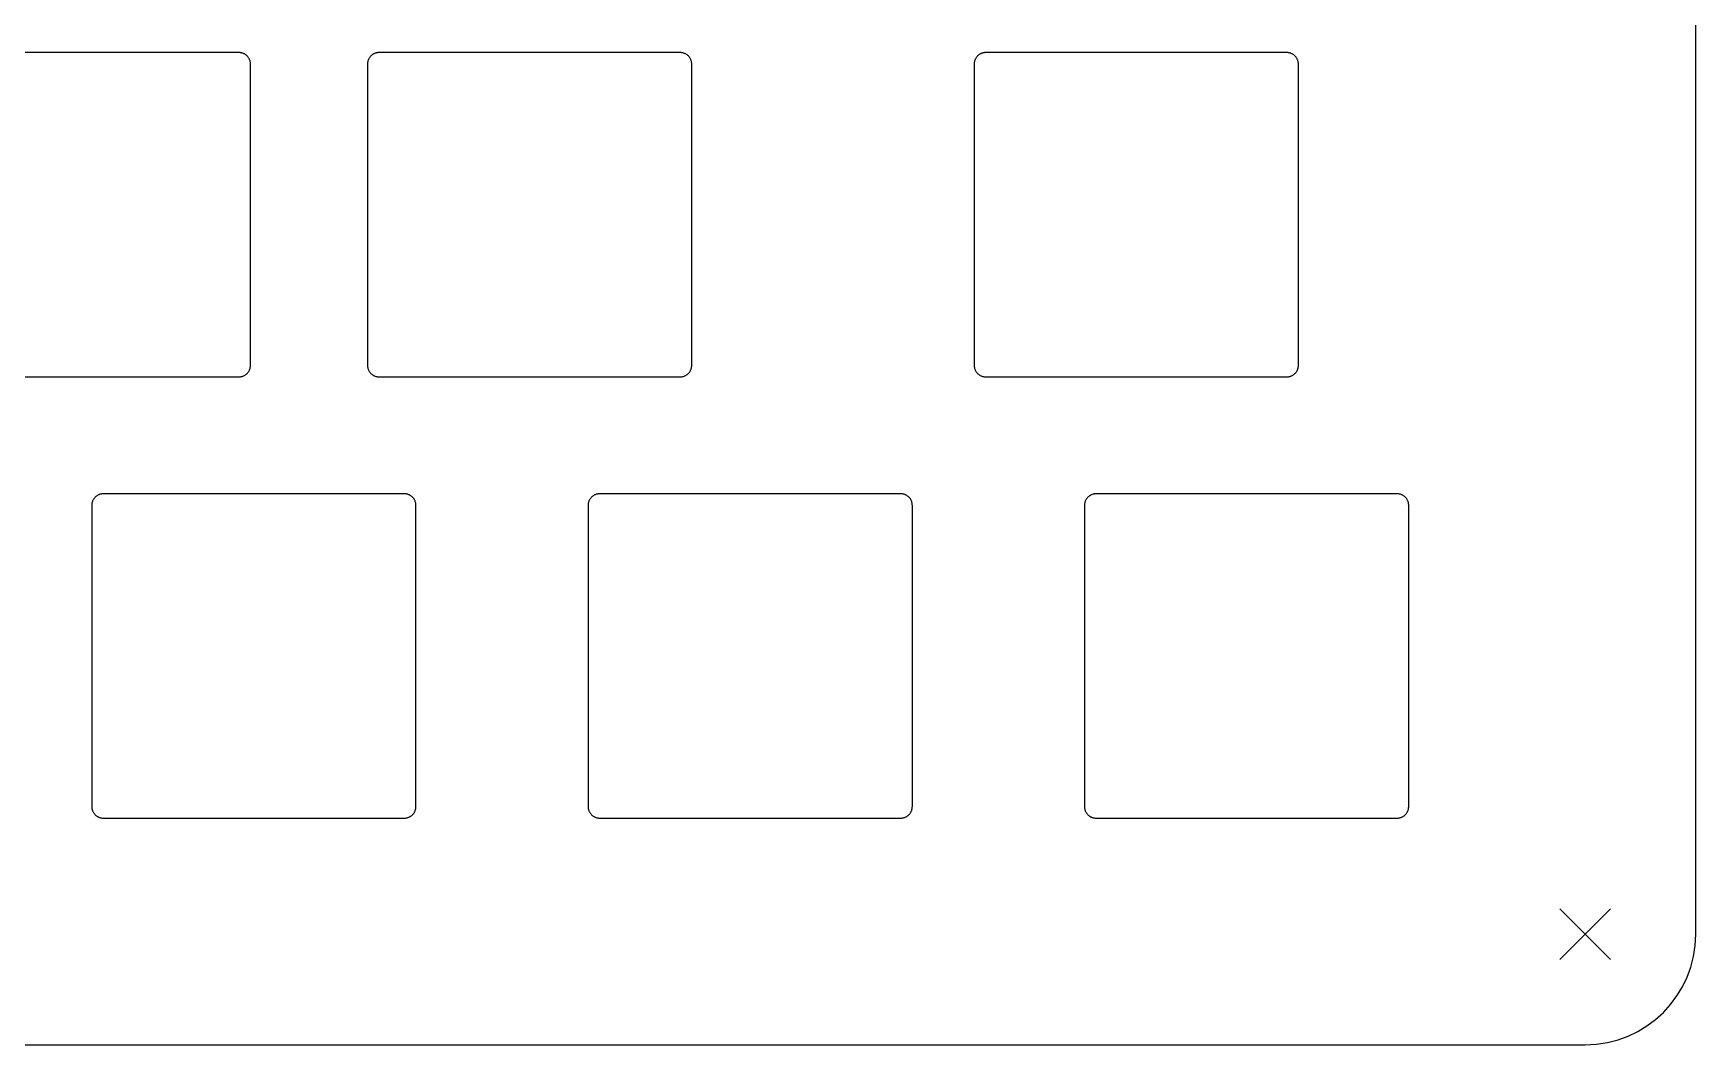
# Model space of a CAD drawing. Extents: x 17 to 282, y -159 to -67.
# Drawn here: x 210.1 to 281.9, y -150.4 to -106.7 of the extents above; entities that cross this region are included whole.
import ezdxf

# ---------------------------------------------------------------- set-up
doc = ezdxf.new("R2010")
doc.units = 0
doc.layers.add('BLACK', color=7, linetype='CONTINUOUS')

msp = doc.modelspace()

# ---------------------------------------------------------------- linework, layer by layer
at = {"layer": 'BLACK', "linetype": 'CONTINUOUS'}
for p, q in [((281.85, -145.637), (281.85, -71.625)), ((218.95, -107.575), (205.95, -107.575)), ((218.975, -107.576), (218.95, -107.575)), ((218.999, -107.577), (218.975, -107.576)), ((219.024, -107.58), (218.999, -107.577)), ((219.048, -107.585), (219.024, -107.58)), ((219.072, -107.59), (219.048, -107.585)), ((219.095, -107.597), (219.072, -107.59)), ((219.119, -107.604), (219.095, -107.597)), ((219.141, -107.613), (219.119, -107.604)), ((219.164, -107.623), (219.141, -107.613)), ((219.185, -107.634), (219.164, -107.623)), ((219.207, -107.646), (219.185, -107.634)), ((219.227, -107.659), (219.207, -107.646)), ((219.247, -107.673), (219.227, -107.659)), ((224.723, -107.659), (224.703, -107.673)), ((224.743, -107.646), (224.723, -107.659)), ((224.765, -107.634), (224.743, -107.646)), ((224.786, -107.623), (224.765, -107.634)), ((224.809, -107.613), (224.786, -107.623)), ((224.831, -107.604), (224.809, -107.613)), ((224.855, -107.597), (224.831, -107.604)), ((224.878, -107.59), (224.855, -107.597)), ((224.902, -107.585), (224.878, -107.59)), ((224.926, -107.58), (224.902, -107.585)), ((224.951, -107.577), (224.926, -107.58)), ((224.975, -107.576), (224.951, -107.577)), ((225, -107.575), (224.975, -107.576)), ((238, -107.575), (225, -107.575)), ((238.025, -107.576), (238, -107.575)), ((238.049, -107.577), (238.025, -107.576)), ((238.074, -107.58), (238.049, -107.577)), ((238.098, -107.585), (238.074, -107.58)), ((238.122, -107.59), (238.098, -107.585)), ((238.145, -107.597), (238.122, -107.59)), ((238.169, -107.604), (238.145, -107.597)), ((238.191, -107.613), (238.169, -107.604)), ((238.214, -107.623), (238.191, -107.613)), ((238.235, -107.634), (238.214, -107.623)), ((238.257, -107.646), (238.235, -107.634)), ((238.277, -107.659), (238.257, -107.646)), ((238.297, -107.673), (238.277, -107.659)), ((250.916, -107.659), (250.896, -107.673)), ((250.937, -107.646), (250.916, -107.659)), ((250.958, -107.634), (250.937, -107.646)), ((250.98, -107.623), (250.958, -107.634)), ((251.002, -107.613), (250.98, -107.623)), ((251.025, -107.604), (251.002, -107.613)), ((251.048, -107.597), (251.025, -107.604)), ((251.072, -107.59), (251.048, -107.597)), ((251.096, -107.585), (251.072, -107.59)), ((251.12, -107.58), (251.096, -107.585)), ((251.144, -107.577), (251.12, -107.58)), ((251.169, -107.576), (251.144, -107.577)), ((251.194, -107.575), (251.169, -107.576)), ((264.194, -107.575), (251.194, -107.575)), ((264.219, -107.576), (264.194, -107.575)), ((264.243, -107.577), (264.219, -107.576)), ((264.268, -107.58), (264.243, -107.577)), ((264.292, -107.585), (264.268, -107.58)), ((264.316, -107.59), (264.292, -107.585)), ((264.339, -107.597), (264.316, -107.59)), ((264.362, -107.604), (264.339, -107.597)), ((264.385, -107.613), (264.362, -107.604)), ((264.407, -107.623), (264.385, -107.613)), ((264.429, -107.634), (264.407, -107.623)), ((264.45, -107.646), (264.429, -107.634)), ((264.471, -107.659), (264.45, -107.646)), ((264.491, -107.673), (264.471, -107.659)), ((219.267, -107.688), (219.247, -107.673)), ((219.286, -107.704), (219.267, -107.688)), ((219.304, -107.721), (219.286, -107.704)), ((219.321, -107.739), (219.304, -107.721)), ((219.337, -107.758), (219.321, -107.739)), ((219.352, -107.778), (219.337, -107.758)), ((219.366, -107.798), (219.352, -107.778)), ((219.379, -107.818), (219.366, -107.798)), ((219.391, -107.84), (219.379, -107.818)), ((219.402, -107.861), (219.391, -107.84)), ((219.412, -107.884), (219.402, -107.861)), ((219.421, -107.906), (219.412, -107.884)), ((219.428, -107.93), (219.421, -107.906)), ((219.435, -107.953), (219.428, -107.93)), ((219.44, -107.977), (219.435, -107.953)), ((219.445, -108.001), (219.44, -107.977)), ((219.448, -108.026), (219.445, -108.001)), ((219.449, -108.05), (219.448, -108.026)), ((219.45, -108.075), (219.449, -108.05)), ((219.45, -121.075), (219.45, -108.075)), ((224.501, -108.05), (224.5, -108.075)), ((224.5, -108.075), (224.5, -121.075)), ((224.502, -108.026), (224.501, -108.05)), ((224.505, -108.001), (224.502, -108.026)), ((224.51, -107.977), (224.505, -108.001)), ((224.515, -107.953), (224.51, -107.977)), ((224.522, -107.93), (224.515, -107.953)), ((224.529, -107.906), (224.522, -107.93)), ((224.538, -107.884), (224.529, -107.906)), ((224.548, -107.861), (224.538, -107.884)), ((224.559, -107.84), (224.548, -107.861)), ((224.571, -107.818), (224.559, -107.84)), ((224.584, -107.798), (224.571, -107.818)), ((224.598, -107.778), (224.584, -107.798)), ((224.613, -107.758), (224.598, -107.778)), ((224.629, -107.739), (224.613, -107.758)), ((224.646, -107.721), (224.629, -107.739)), ((224.664, -107.704), (224.646, -107.721)), ((224.683, -107.688), (224.664, -107.704)), ((224.703, -107.673), (224.683, -107.688)), ((238.317, -107.688), (238.297, -107.673)), ((238.336, -107.704), (238.317, -107.688)), ((238.354, -107.721), (238.336, -107.704)), ((238.371, -107.739), (238.354, -107.721)), ((238.387, -107.758), (238.371, -107.739)), ((238.402, -107.778), (238.387, -107.758)), ((238.416, -107.798), (238.402, -107.778)), ((238.429, -107.818), (238.416, -107.798)), ((238.441, -107.84), (238.429, -107.818)), ((238.452, -107.861), (238.441, -107.84)), ((238.462, -107.884), (238.452, -107.861)), ((238.471, -107.906), (238.462, -107.884)), ((238.478, -107.93), (238.471, -107.906)), ((238.485, -107.953), (238.478, -107.93)), ((238.49, -107.977), (238.485, -107.953)), ((238.495, -108.001), (238.49, -107.977)), ((238.498, -108.026), (238.495, -108.001)), ((238.499, -108.05), (238.498, -108.026)), ((238.5, -108.075), (238.499, -108.05)), ((238.5, -121.075), (238.5, -108.075)), ((250.696, -108.026), (250.694, -108.05)), ((250.694, -108.05), (250.694, -108.075)), ((250.694, -108.075), (250.694, -121.075)), ((250.699, -108.001), (250.696, -108.026)), ((250.703, -107.977), (250.699, -108.001)), ((250.709, -107.953), (250.703, -107.977)), ((250.715, -107.93), (250.709, -107.953)), ((250.723, -107.906), (250.715, -107.93)), ((250.732, -107.884), (250.723, -107.906)), ((250.742, -107.861), (250.732, -107.884)), ((250.753, -107.84), (250.742, -107.861)), ((250.765, -107.818), (250.753, -107.84)), ((250.778, -107.798), (250.765, -107.818)), ((250.792, -107.778), (250.778, -107.798)), ((250.807, -107.758), (250.792, -107.778)), ((250.823, -107.739), (250.807, -107.758)), ((250.84, -107.721), (250.823, -107.739)), ((250.858, -107.704), (250.84, -107.721)), ((250.877, -107.688), (250.858, -107.704)), ((250.896, -107.673), (250.877, -107.688)), ((264.511, -107.688), (264.491, -107.673)), ((264.529, -107.704), (264.511, -107.688)), ((264.547, -107.721), (264.529, -107.704)), ((264.564, -107.739), (264.547, -107.721)), ((264.581, -107.758), (264.564, -107.739)), ((264.596, -107.778), (264.581, -107.758)), ((264.61, -107.798), (264.596, -107.778)), ((264.623, -107.818), (264.61, -107.798)), ((264.635, -107.84), (264.623, -107.818)), ((264.646, -107.861), (264.635, -107.84)), ((264.656, -107.884), (264.646, -107.861)), ((264.664, -107.906), (264.656, -107.884)), ((264.672, -107.93), (264.664, -107.906)), ((264.679, -107.953), (264.672, -107.93)), ((264.684, -107.977), (264.679, -107.953)), ((264.688, -108.001), (264.684, -107.977)), ((264.691, -108.026), (264.688, -108.001)), ((264.693, -108.05), (264.691, -108.026)), ((264.694, -108.075), (264.693, -108.05)), ((264.694, -121.075), (264.694, -108.075)), ((219.391, -121.31), (219.402, -121.289)), ((219.402, -121.289), (219.412, -121.266)), ((219.412, -121.266), (219.421, -121.244)), ((219.421, -121.244), (219.428, -121.22)), ((219.428, -121.22), (219.435, -121.197)), ((219.435, -121.197), (219.44, -121.173)), ((219.44, -121.173), (219.445, -121.149)), ((219.445, -121.149), (219.448, -121.124)), ((219.448, -121.124), (219.449, -121.1)), ((219.449, -121.1), (219.45, -121.075)), ((224.5, -121.075), (224.501, -121.1)), ((224.501, -121.1), (224.502, -121.124)), ((224.502, -121.124), (224.505, -121.149)), ((224.505, -121.149), (224.51, -121.173)), ((224.51, -121.173), (224.515, -121.197)), ((224.515, -121.197), (224.522, -121.22)), ((224.522, -121.22), (224.529, -121.244)), ((224.529, -121.244), (224.538, -121.266)), ((224.538, -121.266), (224.548, -121.289)), ((224.548, -121.289), (224.559, -121.31)), ((238.441, -121.31), (238.452, -121.289)), ((238.452, -121.289), (238.462, -121.266)), ((238.462, -121.266), (238.471, -121.244)), ((238.471, -121.244), (238.478, -121.22)), ((238.478, -121.22), (238.485, -121.197)), ((238.485, -121.197), (238.49, -121.173)), ((238.49, -121.173), (238.495, -121.149)), ((238.495, -121.149), (238.498, -121.124)), ((238.498, -121.124), (238.499, -121.1)), ((238.499, -121.1), (238.5, -121.075)), ((250.694, -121.075), (250.694, -121.1)), ((250.694, -121.1), (250.696, -121.124)), ((250.696, -121.124), (250.699, -121.149)), ((250.699, -121.149), (250.703, -121.173)), ((250.703, -121.173), (250.709, -121.197)), ((250.709, -121.197), (250.715, -121.22)), ((250.715, -121.22), (250.723, -121.244)), ((250.723, -121.244), (250.732, -121.266)), ((250.732, -121.266), (250.742, -121.289)), ((250.742, -121.289), (250.753, -121.31)), ((264.635, -121.31), (264.646, -121.289)), ((264.646, -121.289), (264.656, -121.266)), ((264.656, -121.266), (264.664, -121.244)), ((264.664, -121.244), (264.672, -121.22)), ((264.672, -121.22), (264.679, -121.197)), ((264.679, -121.197), (264.684, -121.173)), ((264.684, -121.173), (264.688, -121.149)), ((264.688, -121.149), (264.691, -121.124)), ((264.691, -121.124), (264.693, -121.1)), ((264.693, -121.1), (264.694, -121.075)), ((205.95, -121.575), (218.95, -121.575)), ((218.95, -121.575), (218.975, -121.574)), ((218.975, -121.574), (218.999, -121.573)), ((218.999, -121.573), (219.024, -121.57)), ((219.024, -121.57), (219.048, -121.565)), ((219.048, -121.565), (219.072, -121.56)), ((219.072, -121.56), (219.095, -121.553)), ((219.095, -121.553), (219.119, -121.546)), ((219.119, -121.546), (219.141, -121.537)), ((219.141, -121.537), (219.164, -121.527)), ((219.164, -121.527), (219.185, -121.516)), ((219.185, -121.516), (219.207, -121.504)), ((219.207, -121.504), (219.227, -121.491)), ((219.227, -121.491), (219.247, -121.477)), ((219.247, -121.477), (219.267, -121.462)), ((219.267, -121.462), (219.286, -121.446)), ((219.286, -121.446), (219.304, -121.429)), ((219.304, -121.429), (219.321, -121.411)), ((219.321, -121.411), (219.337, -121.392)), ((219.337, -121.392), (219.352, -121.372)), ((219.352, -121.372), (219.366, -121.352)), ((219.366, -121.352), (219.379, -121.332)), ((219.379, -121.332), (219.391, -121.31)), ((224.559, -121.31), (224.571, -121.332)), ((224.571, -121.332), (224.584, -121.352)), ((224.584, -121.352), (224.598, -121.372)), ((224.598, -121.372), (224.613, -121.392)), ((224.613, -121.392), (224.629, -121.411)), ((224.629, -121.411), (224.646, -121.429)), ((224.646, -121.429), (224.664, -121.446)), ((224.664, -121.446), (224.683, -121.462)), ((224.683, -121.462), (224.703, -121.477)), ((224.703, -121.477), (224.723, -121.491)), ((224.723, -121.491), (224.743, -121.504)), ((224.743, -121.504), (224.765, -121.516)), ((224.765, -121.516), (224.786, -121.527)), ((224.786, -121.527), (224.809, -121.537)), ((224.809, -121.537), (224.831, -121.546)), ((224.831, -121.546), (224.855, -121.553)), ((224.855, -121.553), (224.878, -121.56)), ((224.878, -121.56), (224.902, -121.565)), ((224.902, -121.565), (224.926, -121.57)), ((224.926, -121.57), (224.951, -121.573)), ((224.951, -121.573), (224.975, -121.574)), ((224.975, -121.574), (225, -121.575)), ((225, -121.575), (238, -121.575)), ((238, -121.575), (238.025, -121.574)), ((238.025, -121.574), (238.049, -121.573)), ((238.049, -121.573), (238.074, -121.57)), ((238.074, -121.57), (238.098, -121.565)), ((238.098, -121.565), (238.122, -121.56)), ((238.122, -121.56), (238.145, -121.553)), ((238.145, -121.553), (238.169, -121.546)), ((238.169, -121.546), (238.191, -121.537)), ((238.191, -121.537), (238.214, -121.527)), ((238.214, -121.527), (238.235, -121.516)), ((238.235, -121.516), (238.257, -121.504)), ((238.257, -121.504), (238.277, -121.491)), ((238.277, -121.491), (238.297, -121.477)), ((238.297, -121.477), (238.317, -121.462)), ((238.317, -121.462), (238.336, -121.446)), ((238.336, -121.446), (238.354, -121.429)), ((238.354, -121.429), (238.371, -121.411)), ((238.371, -121.411), (238.387, -121.392)), ((238.387, -121.392), (238.402, -121.372)), ((238.402, -121.372), (238.416, -121.352)), ((238.416, -121.352), (238.429, -121.332)), ((238.429, -121.332), (238.441, -121.31)), ((250.753, -121.31), (250.765, -121.332)), ((250.765, -121.332), (250.778, -121.352)), ((250.778, -121.352), (250.792, -121.372)), ((250.792, -121.372), (250.807, -121.392)), ((250.807, -121.392), (250.823, -121.411)), ((250.823, -121.411), (250.84, -121.429)), ((250.84, -121.429), (250.858, -121.446)), ((250.858, -121.446), (250.877, -121.462)), ((250.877, -121.462), (250.896, -121.477)), ((250.896, -121.477), (250.916, -121.491)), ((250.916, -121.491), (250.937, -121.504)), ((250.937, -121.504), (250.958, -121.516)), ((250.958, -121.516), (250.98, -121.527)), ((250.98, -121.527), (251.002, -121.537)), ((251.002, -121.537), (251.025, -121.546)), ((251.025, -121.546), (251.048, -121.553)), ((251.048, -121.553), (251.072, -121.56)), ((251.072, -121.56), (251.096, -121.565)), ((251.096, -121.565), (251.12, -121.57)), ((251.12, -121.57), (251.144, -121.573)), ((251.144, -121.573), (251.169, -121.574)), ((251.169, -121.574), (251.194, -121.575)), ((251.194, -121.575), (264.194, -121.575)), ((264.194, -121.575), (264.219, -121.574)), ((264.219, -121.574), (264.243, -121.573)), ((264.243, -121.573), (264.268, -121.57)), ((264.268, -121.57), (264.292, -121.565)), ((264.292, -121.565), (264.316, -121.56)), ((264.316, -121.56), (264.339, -121.553)), ((264.339, -121.553), (264.362, -121.546)), ((264.362, -121.546), (264.385, -121.537)), ((264.385, -121.537), (264.407, -121.527)), ((264.407, -121.527), (264.429, -121.516)), ((264.429, -121.516), (264.45, -121.504)), ((264.45, -121.504), (264.471, -121.491)), ((264.471, -121.491), (264.491, -121.477)), ((264.491, -121.477), (264.511, -121.462)), ((264.511, -121.462), (264.529, -121.446)), ((264.529, -121.446), (264.547, -121.429)), ((264.547, -121.429), (264.564, -121.411)), ((264.564, -121.411), (264.581, -121.392)), ((264.581, -121.392), (264.596, -121.372)), ((264.596, -121.372), (264.61, -121.352)), ((264.61, -121.352), (264.623, -121.332)), ((264.623, -121.332), (264.635, -121.31)), ((212.599, -127.051), (212.596, -127.076)), ((212.603, -127.027), (212.599, -127.051)), ((212.609, -127.003), (212.603, -127.027)), ((212.615, -126.98), (212.609, -127.003)), ((212.623, -126.956), (212.615, -126.98)), ((212.632, -126.934), (212.623, -126.956)), ((212.642, -126.911), (212.632, -126.934)), ((212.653, -126.89), (212.642, -126.911)), ((212.665, -126.868), (212.653, -126.89)), ((212.678, -126.848), (212.665, -126.868)), ((212.692, -126.828), (212.678, -126.848)), ((212.707, -126.808), (212.692, -126.828)), ((212.723, -126.789), (212.707, -126.808)), ((212.74, -126.771), (212.723, -126.789)), ((212.758, -126.754), (212.74, -126.771)), ((212.777, -126.738), (212.758, -126.754)), ((212.796, -126.723), (212.777, -126.738)), ((212.816, -126.709), (212.796, -126.723)), ((212.837, -126.696), (212.816, -126.709)), ((212.858, -126.684), (212.837, -126.696)), ((212.88, -126.673), (212.858, -126.684)), ((212.902, -126.663), (212.88, -126.673)), ((212.925, -126.654), (212.902, -126.663)), ((212.948, -126.647), (212.925, -126.654)), ((212.972, -126.64), (212.948, -126.647)), ((212.996, -126.635), (212.972, -126.64)), ((213.02, -126.63), (212.996, -126.635)), ((213.044, -126.627), (213.02, -126.63)), ((213.069, -126.626), (213.044, -126.627)), ((213.094, -126.625), (213.069, -126.626)), ((226.094, -126.625), (213.094, -126.625)), ((226.119, -126.626), (226.094, -126.625)), ((226.143, -126.627), (226.119, -126.626)), ((226.168, -126.63), (226.143, -126.627)), ((226.192, -126.635), (226.168, -126.63)), ((226.216, -126.64), (226.192, -126.635)), ((226.239, -126.647), (226.216, -126.64)), ((226.262, -126.654), (226.239, -126.647)), ((226.285, -126.663), (226.262, -126.654)), ((226.307, -126.673), (226.285, -126.663)), ((226.329, -126.684), (226.307, -126.673)), ((226.35, -126.696), (226.329, -126.684)), ((226.371, -126.709), (226.35, -126.696)), ((226.391, -126.723), (226.371, -126.709)), ((226.411, -126.738), (226.391, -126.723)), ((226.429, -126.754), (226.411, -126.738)), ((226.447, -126.771), (226.429, -126.754)), ((226.464, -126.789), (226.447, -126.771)), ((226.481, -126.808), (226.464, -126.789)), ((226.496, -126.828), (226.481, -126.808)), ((226.51, -126.848), (226.496, -126.828)), ((226.523, -126.868), (226.51, -126.848)), ((226.535, -126.89), (226.523, -126.868)), ((226.546, -126.911), (226.535, -126.89)), ((226.556, -126.934), (226.546, -126.911)), ((226.564, -126.956), (226.556, -126.934)), ((226.572, -126.98), (226.564, -126.956)), ((226.579, -127.003), (226.572, -126.98)), ((226.584, -127.027), (226.579, -127.003)), ((226.588, -127.051), (226.584, -127.027)), ((226.591, -127.076), (226.588, -127.051)), ((234.03, -127.051), (234.027, -127.076)), ((234.035, -127.027), (234.03, -127.051)), ((234.04, -127.003), (234.035, -127.027)), ((234.047, -126.98), (234.04, -127.003)), ((234.054, -126.956), (234.047, -126.98)), ((234.063, -126.934), (234.054, -126.956)), ((234.073, -126.911), (234.063, -126.934)), ((234.084, -126.89), (234.073, -126.911)), ((234.096, -126.868), (234.084, -126.89)), ((234.109, -126.848), (234.096, -126.868)), ((234.123, -126.828), (234.109, -126.848)), ((234.138, -126.808), (234.123, -126.828)), ((234.154, -126.789), (234.138, -126.808)), ((234.171, -126.771), (234.154, -126.789)), ((234.189, -126.754), (234.171, -126.771)), ((234.208, -126.738), (234.189, -126.754)), ((234.228, -126.723), (234.208, -126.738)), ((234.248, -126.709), (234.228, -126.723)), ((234.268, -126.696), (234.248, -126.709)), ((234.29, -126.684), (234.268, -126.696)), ((234.311, -126.673), (234.29, -126.684)), ((234.334, -126.663), (234.311, -126.673)), ((234.356, -126.654), (234.334, -126.663)), ((234.38, -126.647), (234.356, -126.654)), ((234.403, -126.64), (234.38, -126.647)), ((234.427, -126.635), (234.403, -126.64)), ((234.451, -126.63), (234.427, -126.635)), ((234.476, -126.627), (234.451, -126.63)), ((234.5, -126.626), (234.476, -126.627)), ((234.525, -126.625), (234.5, -126.626)), ((247.525, -126.625), (234.525, -126.625)), ((247.55, -126.626), (247.525, -126.625)), ((247.574, -126.627), (247.55, -126.626)), ((247.599, -126.63), (247.574, -126.627)), ((247.623, -126.635), (247.599, -126.63)), ((247.647, -126.64), (247.623, -126.635)), ((247.67, -126.647), (247.647, -126.64)), ((247.694, -126.654), (247.67, -126.647)), ((247.716, -126.663), (247.694, -126.654)), ((247.739, -126.673), (247.716, -126.663)), ((247.76, -126.684), (247.739, -126.673)), ((247.782, -126.696), (247.76, -126.684)), ((247.802, -126.709), (247.782, -126.696)), ((247.822, -126.723), (247.802, -126.709)), ((247.842, -126.738), (247.822, -126.723)), ((247.861, -126.754), (247.842, -126.738)), ((247.879, -126.771), (247.861, -126.754)), ((247.896, -126.789), (247.879, -126.771)), ((247.912, -126.808), (247.896, -126.789)), ((247.927, -126.828), (247.912, -126.808)), ((247.941, -126.848), (247.927, -126.828)), ((247.954, -126.868), (247.941, -126.848)), ((247.966, -126.89), (247.954, -126.868)), ((247.977, -126.911), (247.966, -126.89)), ((247.987, -126.934), (247.977, -126.911)), ((247.996, -126.956), (247.987, -126.934)), ((248.003, -126.98), (247.996, -126.956)), ((248.01, -127.003), (248.003, -126.98)), ((248.015, -127.027), (248.01, -127.003)), ((248.02, -127.051), (248.015, -127.027)), ((248.023, -127.076), (248.02, -127.051)), ((255.462, -127.051), (255.459, -127.076)), ((255.466, -127.027), (255.462, -127.051)), ((255.471, -127.003), (255.466, -127.027)), ((255.478, -126.98), (255.471, -127.003)), ((255.486, -126.956), (255.478, -126.98)), ((255.494, -126.934), (255.486, -126.956)), ((255.504, -126.911), (255.494, -126.934)), ((255.515, -126.89), (255.504, -126.911)), ((255.527, -126.868), (255.515, -126.89)), ((255.54, -126.848), (255.527, -126.868)), ((255.554, -126.828), (255.54, -126.848)), ((255.569, -126.808), (255.554, -126.828)), ((255.586, -126.789), (255.569, -126.808)), ((255.603, -126.771), (255.586, -126.789)), ((255.621, -126.754), (255.603, -126.771)), ((255.639, -126.738), (255.621, -126.754)), ((255.659, -126.723), (255.639, -126.738)), ((255.679, -126.709), (255.659, -126.723)), ((255.7, -126.696), (255.679, -126.709)), ((255.721, -126.684), (255.7, -126.696)), ((255.743, -126.673), (255.721, -126.684)), ((255.765, -126.663), (255.743, -126.673)), ((255.788, -126.654), (255.765, -126.663)), ((255.811, -126.647), (255.788, -126.654)), ((255.834, -126.64), (255.811, -126.647)), ((255.858, -126.635), (255.834, -126.64)), ((255.882, -126.63), (255.858, -126.635)), ((255.907, -126.627), (255.882, -126.63)), ((255.931, -126.626), (255.907, -126.627)), ((255.956, -126.625), (255.931, -126.626)), ((268.956, -126.625), (255.956, -126.625)), ((268.981, -126.626), (268.956, -126.625)), ((269.006, -126.627), (268.981, -126.626)), ((269.03, -126.63), (269.006, -126.627)), ((269.054, -126.635), (269.03, -126.63)), ((269.078, -126.64), (269.054, -126.635)), ((269.102, -126.647), (269.078, -126.64)), ((269.125, -126.654), (269.102, -126.647)), ((269.148, -126.663), (269.125, -126.654)), ((269.17, -126.673), (269.148, -126.663)), ((269.192, -126.684), (269.17, -126.673)), ((269.213, -126.696), (269.192, -126.684)), ((269.234, -126.709), (269.213, -126.696)), ((269.254, -126.723), (269.234, -126.709)), ((269.273, -126.738), (269.254, -126.723)), ((269.292, -126.754), (269.273, -126.738)), ((269.31, -126.771), (269.292, -126.754)), ((269.327, -126.789), (269.31, -126.771)), ((269.343, -126.808), (269.327, -126.789)), ((269.358, -126.828), (269.343, -126.808)), ((269.372, -126.848), (269.358, -126.828)), ((269.385, -126.868), (269.372, -126.848)), ((269.397, -126.89), (269.385, -126.868)), ((269.408, -126.911), (269.397, -126.89)), ((269.418, -126.934), (269.408, -126.911)), ((269.427, -126.956), (269.418, -126.934)), ((269.435, -126.98), (269.427, -126.956)), ((269.441, -127.003), (269.435, -126.98)), ((269.447, -127.027), (269.441, -127.003)), ((269.451, -127.051), (269.447, -127.027)), ((269.454, -127.076), (269.451, -127.051)), ((212.596, -127.076), (212.594, -127.1)), ((212.594, -127.1), (212.594, -127.125)), ((212.594, -127.125), (212.594, -140.125)), ((226.593, -127.1), (226.591, -127.076)), ((226.594, -127.125), (226.593, -127.1)), ((226.594, -140.125), (226.594, -127.125)), ((234.026, -127.1), (234.025, -127.125)), ((234.025, -127.125), (234.025, -140.125)), ((234.027, -127.076), (234.026, -127.1)), ((248.024, -127.1), (248.023, -127.076)), ((248.025, -127.125), (248.024, -127.1)), ((248.025, -140.125), (248.025, -127.125)), ((255.457, -127.1), (255.456, -127.125)), ((255.456, -127.125), (255.456, -140.125)), ((255.459, -127.076), (255.457, -127.1)), ((269.456, -127.1), (269.454, -127.076)), ((269.456, -127.125), (269.456, -127.1)), ((269.456, -140.125), (269.456, -127.125)), ((212.594, -140.125), (212.594, -140.15)), ((212.594, -140.15), (212.596, -140.174)), ((212.596, -140.174), (212.599, -140.199)), ((212.599, -140.199), (212.603, -140.223)), ((212.603, -140.223), (212.609, -140.247)), ((212.609, -140.247), (212.615, -140.27)), ((212.615, -140.27), (212.623, -140.294)), ((212.623, -140.294), (212.632, -140.316)), ((212.632, -140.316), (212.642, -140.339)), ((212.642, -140.339), (212.653, -140.36)), ((212.653, -140.36), (212.665, -140.382)), ((212.665, -140.382), (212.678, -140.402)), ((212.678, -140.402), (212.692, -140.422)), ((212.692, -140.422), (212.707, -140.442)), ((212.707, -140.442), (212.723, -140.461)), ((212.723, -140.461), (212.74, -140.479)), ((212.74, -140.479), (212.758, -140.496)), ((212.758, -140.496), (212.777, -140.512)), ((212.777, -140.512), (212.796, -140.527)), ((212.796, -140.527), (212.816, -140.541)), ((212.816, -140.541), (212.837, -140.554)), ((212.837, -140.554), (212.858, -140.566)), ((212.858, -140.566), (212.88, -140.577)), ((212.88, -140.577), (212.902, -140.587)), ((212.902, -140.587), (212.925, -140.596)), ((212.925, -140.596), (212.948, -140.603)), ((212.948, -140.603), (212.972, -140.61)), ((212.972, -140.61), (212.996, -140.615)), ((212.996, -140.615), (213.02, -140.62)), ((213.02, -140.62), (213.044, -140.623)), ((213.044, -140.623), (213.069, -140.624)), ((213.069, -140.624), (213.094, -140.625)), ((213.094, -140.625), (226.094, -140.625)), ((226.094, -140.625), (226.119, -140.624)), ((226.119, -140.624), (226.143, -140.623)), ((226.143, -140.623), (226.168, -140.62)), ((226.168, -140.62), (226.192, -140.615)), ((226.192, -140.615), (226.216, -140.61)), ((226.216, -140.61), (226.239, -140.603)), ((226.239, -140.603), (226.262, -140.596)), ((226.262, -140.596), (226.285, -140.587)), ((226.285, -140.587), (226.307, -140.577)), ((226.307, -140.577), (226.329, -140.566)), ((226.329, -140.566), (226.35, -140.554)), ((226.35, -140.554), (226.371, -140.541)), ((226.371, -140.541), (226.391, -140.527)), ((226.391, -140.527), (226.411, -140.512)), ((226.411, -140.512), (226.429, -140.496)), ((226.429, -140.496), (226.447, -140.479)), ((226.447, -140.479), (226.464, -140.461)), ((226.464, -140.461), (226.481, -140.442)), ((226.481, -140.442), (226.496, -140.422)), ((226.496, -140.422), (226.51, -140.402)), ((226.51, -140.402), (226.523, -140.382)), ((226.523, -140.382), (226.535, -140.36)), ((226.535, -140.36), (226.546, -140.339)), ((226.546, -140.339), (226.556, -140.316)), ((226.556, -140.316), (226.564, -140.294)), ((226.564, -140.294), (226.572, -140.27)), ((226.572, -140.27), (226.579, -140.247)), ((226.579, -140.247), (226.584, -140.223)), ((226.584, -140.223), (226.588, -140.199)), ((226.588, -140.199), (226.591, -140.174)), ((226.591, -140.174), (226.593, -140.15)), ((226.593, -140.15), (226.594, -140.125)), ((234.025, -140.125), (234.026, -140.15)), ((234.026, -140.15), (234.027, -140.174)), ((234.027, -140.174), (234.03, -140.199)), ((234.03, -140.199), (234.035, -140.223)), ((234.035, -140.223), (234.04, -140.247)), ((234.04, -140.247), (234.047, -140.27)), ((234.047, -140.27), (234.054, -140.294)), ((234.054, -140.294), (234.063, -140.316)), ((234.063, -140.316), (234.073, -140.339)), ((234.073, -140.339), (234.084, -140.36)), ((234.084, -140.36), (234.096, -140.382)), ((234.096, -140.382), (234.109, -140.402)), ((234.109, -140.402), (234.123, -140.422)), ((234.123, -140.422), (234.138, -140.442)), ((234.138, -140.442), (234.154, -140.461)), ((234.154, -140.461), (234.171, -140.479)), ((234.171, -140.479), (234.189, -140.496)), ((234.189, -140.496), (234.208, -140.512)), ((234.208, -140.512), (234.228, -140.527)), ((234.228, -140.527), (234.248, -140.541)), ((234.248, -140.541), (234.268, -140.554)), ((234.268, -140.554), (234.29, -140.566)), ((234.29, -140.566), (234.311, -140.577)), ((234.311, -140.577), (234.334, -140.587)), ((234.334, -140.587), (234.356, -140.596)), ((234.356, -140.596), (234.38, -140.603)), ((234.38, -140.603), (234.403, -140.61)), ((234.403, -140.61), (234.427, -140.615)), ((234.427, -140.615), (234.451, -140.62)), ((234.451, -140.62), (234.476, -140.623)), ((234.476, -140.623), (234.5, -140.624)), ((234.5, -140.624), (234.525, -140.625)), ((234.525, -140.625), (247.525, -140.625)), ((247.525, -140.625), (247.55, -140.624)), ((247.55, -140.624), (247.574, -140.623)), ((247.574, -140.623), (247.599, -140.62)), ((247.599, -140.62), (247.623, -140.615)), ((247.623, -140.615), (247.647, -140.61)), ((247.647, -140.61), (247.67, -140.603)), ((247.67, -140.603), (247.694, -140.596)), ((247.694, -140.596), (247.716, -140.587)), ((247.716, -140.587), (247.739, -140.577)), ((247.739, -140.577), (247.76, -140.566)), ((247.76, -140.566), (247.782, -140.554)), ((247.782, -140.554), (247.802, -140.541)), ((247.802, -140.541), (247.822, -140.527)), ((247.822, -140.527), (247.842, -140.512)), ((247.842, -140.512), (247.861, -140.496)), ((247.861, -140.496), (247.879, -140.479)), ((247.879, -140.479), (247.896, -140.461)), ((247.896, -140.461), (247.912, -140.442)), ((247.912, -140.442), (247.927, -140.422)), ((247.927, -140.422), (247.941, -140.402)), ((247.941, -140.402), (247.954, -140.382)), ((247.954, -140.382), (247.966, -140.36)), ((247.966, -140.36), (247.977, -140.339)), ((247.977, -140.339), (247.987, -140.316)), ((247.987, -140.316), (247.996, -140.294)), ((247.996, -140.294), (248.003, -140.27)), ((248.003, -140.27), (248.01, -140.247)), ((248.01, -140.247), (248.015, -140.223)), ((248.015, -140.223), (248.02, -140.199)), ((248.02, -140.199), (248.023, -140.174)), ((248.023, -140.174), (248.024, -140.15)), ((248.024, -140.15), (248.025, -140.125)), ((255.456, -140.125), (255.457, -140.15)), ((255.457, -140.15), (255.459, -140.174)), ((255.459, -140.174), (255.462, -140.199)), ((255.462, -140.199), (255.466, -140.223)), ((255.466, -140.223), (255.471, -140.247)), ((255.471, -140.247), (255.478, -140.27)), ((255.478, -140.27), (255.486, -140.294)), ((255.486, -140.294), (255.494, -140.316)), ((255.494, -140.316), (255.504, -140.339)), ((255.504, -140.339), (255.515, -140.36)), ((255.515, -140.36), (255.527, -140.382)), ((255.527, -140.382), (255.54, -140.402)), ((255.54, -140.402), (255.554, -140.422)), ((255.554, -140.422), (255.569, -140.442)), ((255.569, -140.442), (255.586, -140.461)), ((255.586, -140.461), (255.603, -140.479)), ((255.603, -140.479), (255.621, -140.496)), ((255.621, -140.496), (255.639, -140.512)), ((255.639, -140.512), (255.659, -140.527)), ((255.659, -140.527), (255.679, -140.541)), ((255.679, -140.541), (255.7, -140.554)), ((255.7, -140.554), (255.721, -140.566)), ((255.721, -140.566), (255.743, -140.577)), ((255.743, -140.577), (255.765, -140.587)), ((255.765, -140.587), (255.788, -140.596)), ((255.788, -140.596), (255.811, -140.603)), ((255.811, -140.603), (255.834, -140.61)), ((255.834, -140.61), (255.858, -140.615)), ((255.858, -140.615), (255.882, -140.62)), ((255.882, -140.62), (255.907, -140.623)), ((255.907, -140.623), (255.931, -140.624)), ((255.931, -140.624), (255.956, -140.625)), ((255.956, -140.625), (268.956, -140.625)), ((268.956, -140.625), (268.981, -140.624)), ((268.981, -140.624), (269.006, -140.623)), ((269.006, -140.623), (269.03, -140.62)), ((269.03, -140.62), (269.054, -140.615)), ((269.054, -140.615), (269.078, -140.61)), ((269.078, -140.61), (269.102, -140.603)), ((269.102, -140.603), (269.125, -140.596)), ((269.125, -140.596), (269.148, -140.587)), ((269.148, -140.587), (269.17, -140.577)), ((269.17, -140.577), (269.192, -140.566)), ((269.192, -140.566), (269.213, -140.554)), ((269.213, -140.554), (269.234, -140.541)), ((269.234, -140.541), (269.254, -140.527)), ((269.254, -140.527), (269.273, -140.512)), ((269.273, -140.512), (269.292, -140.496)), ((269.292, -140.496), (269.31, -140.479)), ((269.31, -140.479), (269.327, -140.461)), ((269.327, -140.461), (269.343, -140.442)), ((269.343, -140.442), (269.358, -140.422)), ((269.358, -140.422), (269.372, -140.402)), ((269.372, -140.402), (269.385, -140.382)), ((269.385, -140.382), (269.397, -140.36)), ((269.397, -140.36), (269.408, -140.339)), ((269.408, -140.339), (269.418, -140.316)), ((269.418, -140.316), (269.427, -140.294)), ((269.427, -140.294), (269.435, -140.27)), ((269.435, -140.27), (269.441, -140.247)), ((269.441, -140.247), (269.447, -140.223)), ((269.447, -140.223), (269.451, -140.199)), ((269.451, -140.199), (269.454, -140.174)), ((269.454, -140.174), (269.456, -140.15)), ((269.456, -140.15), (269.456, -140.125)), ((275.975, -144.537), (278.175, -146.737)), ((278.175, -144.537), (275.975, -146.737)), ((24, -150.412), (277.075, -150.412))]:
    msp.add_line(p, q, dxfattribs=at)
at = {"layer": 'BLACK'}
msp.add_arc((277.075, -145.637), 4.775, -90, 0, dxfattribs=at)

doc.saveas('drawing.dxf')
